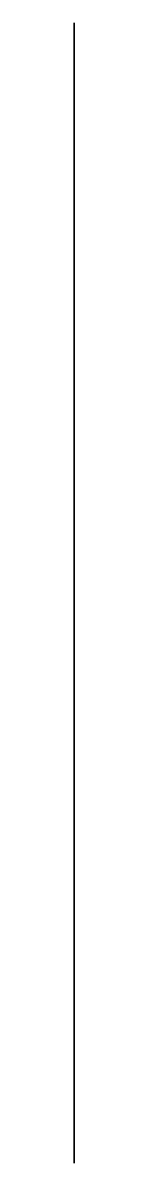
# Model space of a CAD drawing. Extents: x 0 to 0, y 0 to 0.5.
import ezdxf

# ---------------------------------------------------------------- set-up
doc = ezdxf.new("R2010")
doc.units = 0
doc.layers.add('FLAG', color=6, linetype='CONTINUOUS')

msp = doc.modelspace()

# ---------------------------------------------------------------- linework, layer by layer
at = {"layer": 'FLAG'}
for points in [[(0, 0.5), (0, 0), (0, 0.21, 0.4), (0, 0.5, 0.25)], [(0, 0.5, 0.43), (0, 0.21, 0.4), (0, 0.21, 0.6), (0, 0.5, 0.56)], [(0, 0.5, 0.75), (0, 0.21, 0.6), (0, 0, 1), (0, 0.5, 1)], [(0, 0.21, 0.4), (0, 0), (0, 0, 1), (0, 0.21, 0.6)]]:
    msp.add_3dface(points, dxfattribs=at)

doc.saveas('drawing.dxf')
